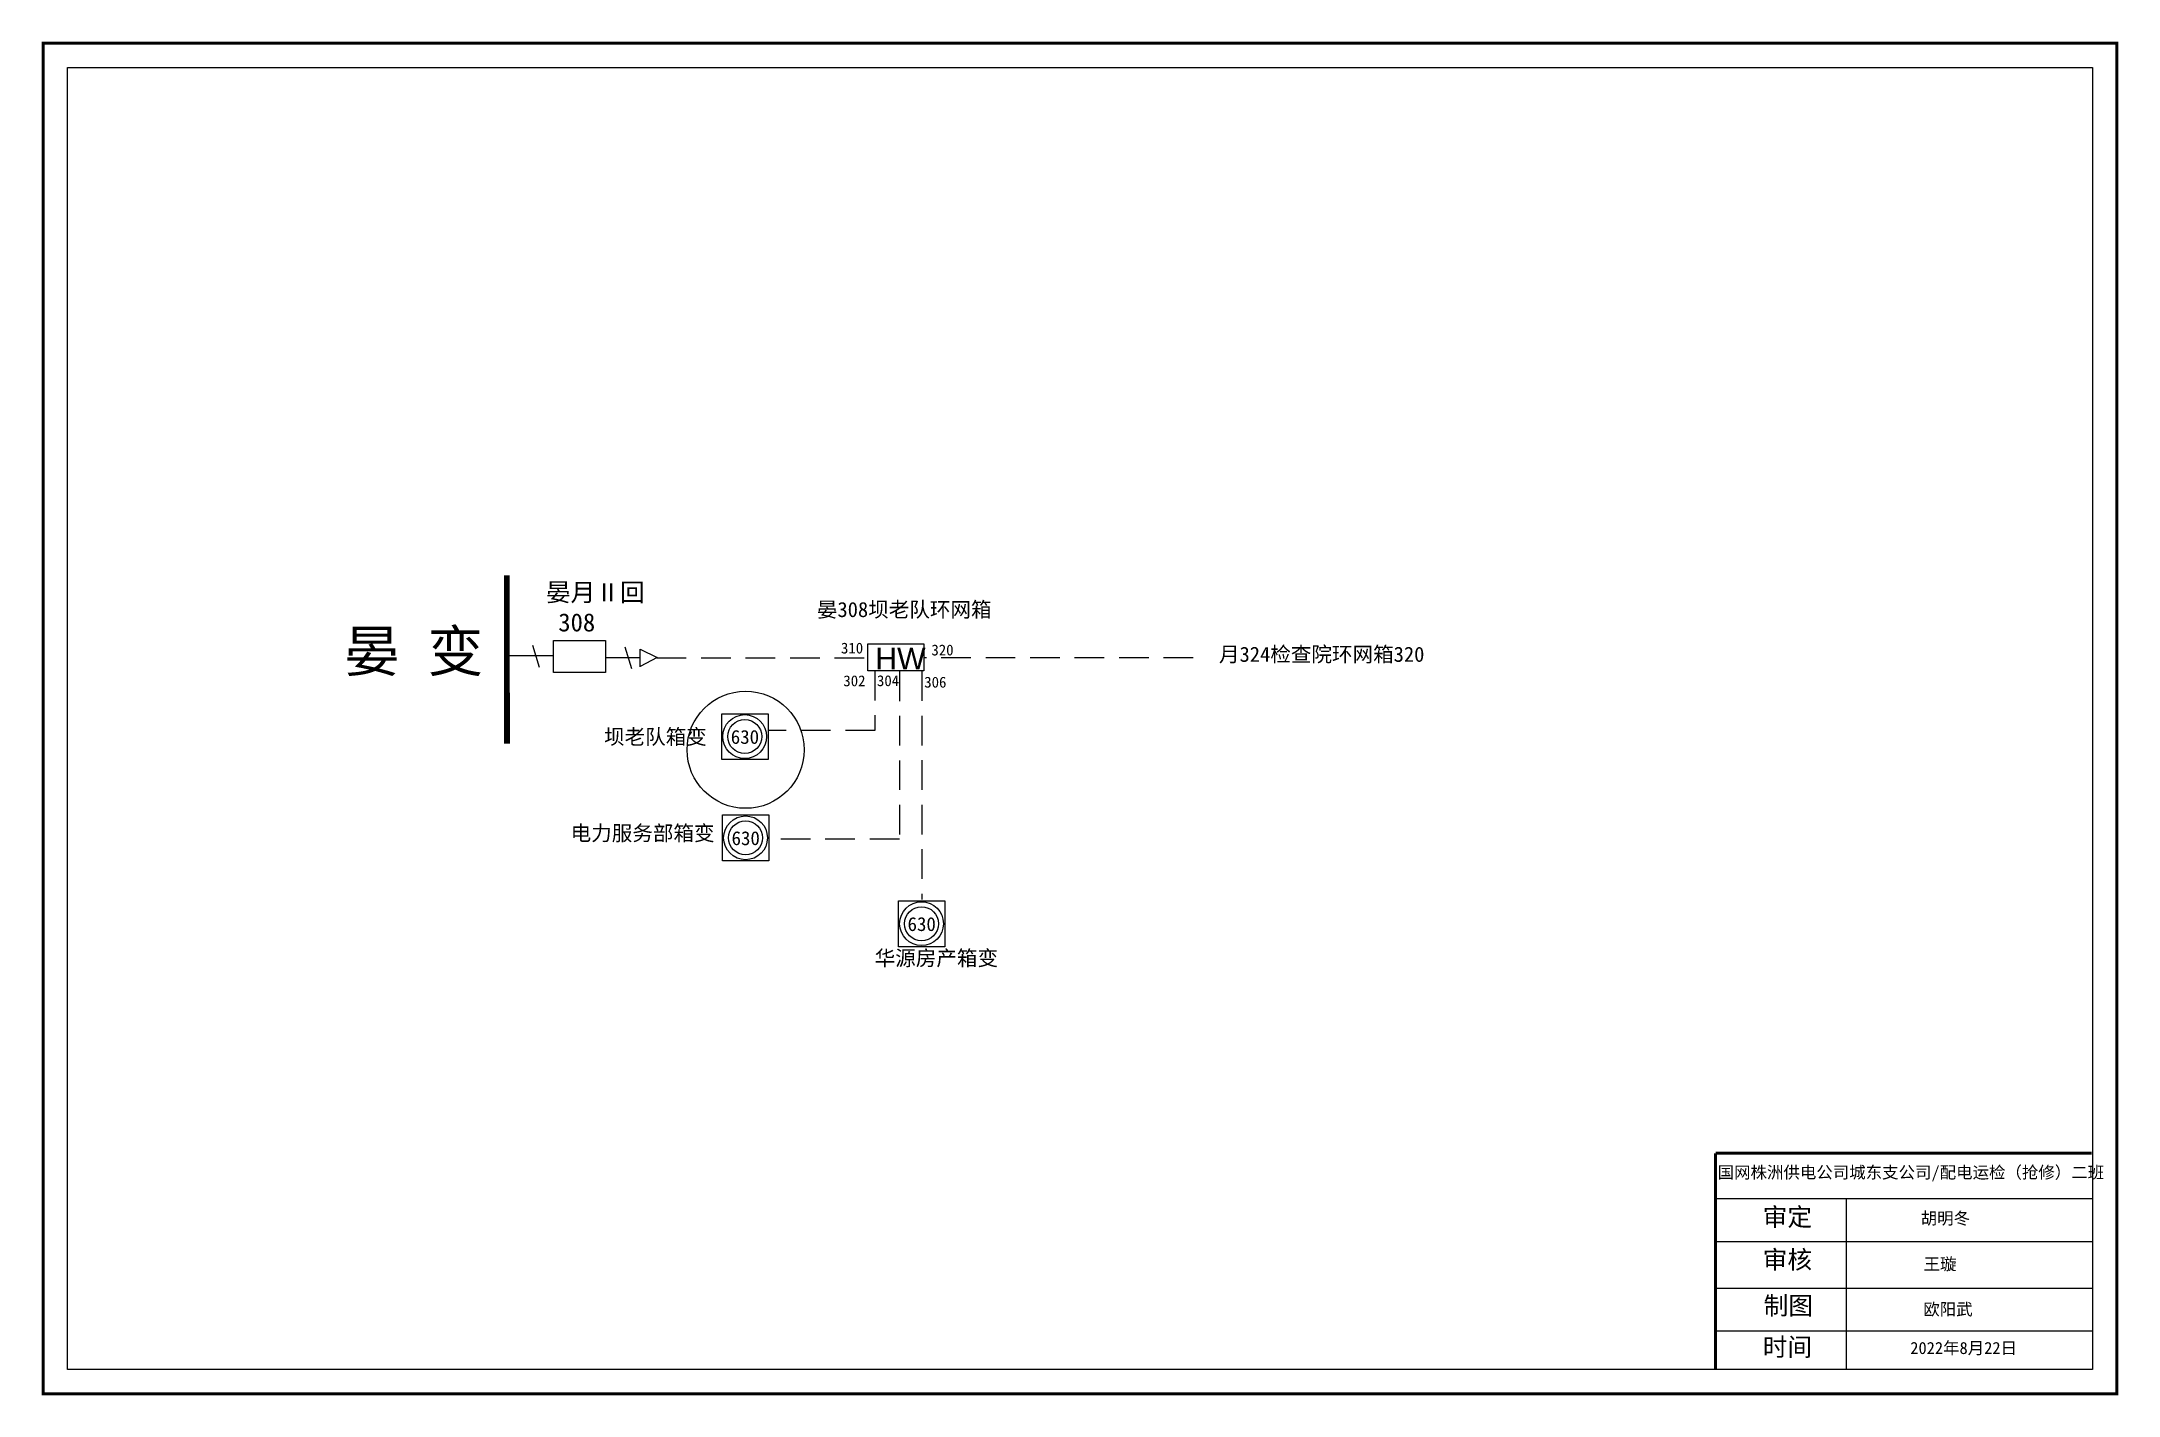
# Model space of a CAD drawing. Extents: x 161 to 505, y 2 to 226.
import ezdxf

# ---------------------------------------------------------------- set-up
doc = ezdxf.new("R2010")
doc.units = 0
doc.header["$LTSCALE"] = 0.774411
doc.linetypes.add('ACAD_ISO02W100', pattern=[15, 12, -3])
doc.linetypes.add('DASHED2', pattern=[9.525, 6.35, -3.175])
doc.layers.get('0').update_dxf_attribs({"linetype": 'CONTINUOUS'})
doc.layers.add('Layer2', color=1, linetype='CONTINUOUS')
doc.styles.get("Standard").update_dxf_attribs({"font": '', "height": 2.5})
doc.styles.add('字体', font='', dxfattribs={"height": 2.5})
doc.styles.add('宋体_txtstyle_2.00_0_0', font='SIMSUN.TTC', dxfattribs={"height": 2})
doc.styles.add('宋体_txtstyle_200.00_0_0200', font='SIMSUN.TTC', dxfattribs={"height": 200})
doc.styles.get('Standard').set_extended_font_data('SimSun')
doc.styles.get('字体').set_extended_font_data('楷体_GB2312')

msp = doc.modelspace()

# ---------------------------------------------------------------- linework, layer by layer
msp.add_line((245.96, 124.42), (238.16, 124.42))
at = {"linetype": 'Continuous'}
for p, q in [((243.62, 122.47), (242.51, 126.09)), ((258.92, 122.22), (257.82, 125.84)), ((260.31, 122.57), (260.31, 125.51)), ((260.31, 125.51), (263.14, 124.1)), ((263.14, 124.1), (260.31, 122.63)), ((438.71, 34.43), (501.07, 34.43)), ((460.35, 34.42), (460.35, 6.09)), ((438.71, 27.32), (501.07, 27.32)), ((438.71, 19.57), (501.07, 19.57)), ((438.71, 12.47), (501.07, 12.47))]:
    msp.add_line(p, q, dxfattribs=at)
at = {"linetype": 'ACAD_ISO02W100'}
msp.add_line((254.69, 124.13), (260.31, 124.13), dxfattribs=at)
at = {"linetype": 'DASHED2'}
for p, q in [((260.28, 124.05), (260.31, 124.05)), ((263.05, 124.05), (298.15, 124.05)), ((352.04, 124.08), (307.51, 124.08)), ((299.25, 121.92), (299.25, 112.05)), ((303.3, 121.82), (303.3, 93.98)), ((307.02, 121.84), (307.02, 84.01)), ((299.27, 112), (281.56, 112)), ((303.3, 93.98), (281.88, 93.98))]:
    msp.add_line(p, q, dxfattribs=at)
at = {"linetype": 'Continuous', "const_width": 0.5}
msp.add_lwpolyline([(161.27, 225.99), (505.25, 225.99), (505.25, 2.02), (161.27, 2.02)], close=True, dxfattribs=at)
at = {"linetype": 'Continuous'}
for points in [[(165.32, 221.94), (501.2, 221.94), (501.2, 6.07), (165.32, 6.07)], [(245.96, 126.96), (254.54, 126.96), (254.54, 121.63), (245.96, 121.63)], [(298.05, 121.92), (298.05, 126.41), (307.37, 126.41), (307.37, 121.92)]]:
    msp.add_lwpolyline(points, close=True, dxfattribs=at)
for points, const_width in [([(238.22, 109.85), (238.19, 137.75)], 0.968), ([(438.67, 41.93), (438.67, 6.2)], 0.5), ([(438.71, 41.93), (501.07, 41.93)], 0.5)]:
    msp.add_lwpolyline(points, dxfattribs=dict(at, const_width=const_width))
at = {"color": 0}
for points in [[(273.86, 114.79), (281.54, 114.79), (281.54, 107.18), (273.86, 107.18)], [(273.99, 98.01), (281.67, 98.01), (281.67, 90.39), (273.99, 90.39)], [(303.18, 83.76), (310.86, 83.76), (310.86, 76.15), (303.18, 76.15)]]:
    msp.add_lwpolyline(points, close=True, dxfattribs=at)
at = {"color": 1, "linetype": 'Continuous'}
msp.add_circle((277.8, 108.82), 9.71, dxfattribs=at)
at = {"color": 0}
for centre, radius in [((277.66, 111.01), 3.63), ((277.66, 111.01), 2.82), ((277.79, 94.22), 3.63), ((277.79, 94.22), 2.82), ((306.98, 79.98), 3.63), ((306.98, 79.98), 2.82)]:
    msp.add_circle(centre, radius, dxfattribs=at)

# ---------------------------------------------------------------- texts
at = {"linetype": 'Continuous', "attachment_point": 1}
for s, insert, char_height, width, style in [('{\\H1.2x;晏月Ⅱ回\\P 308}', (244.69, 136.44), 2.5, 35.7639, '字体'), ('晏 变', (211.19, 128.57), 6.776, 26.6157, '字体'), ('国网株洲供电公司城东支公司/配电运检（抢修）二班', (439.02, 39.76), 2, 82.0179, '宋体_txtstyle_2.00_0_0'), ('审定', (446.5, 32.87), 3, 23.4615, '字体'), ('审核', (446.5, 25.8), 3, 23.4615, '字体'), ('制图', (446.66, 18.18), 3, 23.4615, '字体'), ('时间', (446.5, 11.3), 3, 23.4615, '字体')]:
    msp.add_mtext(s, dxfattribs=dict(at, insert=insert, char_height=char_height, width=width, style=style))
at = {"color": 0, "attachment_point": 1}
for s, insert, char_height, width in [('{\\H0.7826x;310}', (293.62, 126.58), 2.3, 4.8377), ('{\\fArial|b0|i0|c0|p32;\\H1.087x;HW}', (299.3, 125.74), 3.3032, 6.9478), ('{\\H0.7826x;320}', (308.62, 126.26), 2.3, 4.8377), ('{\\H0.7826x;302}', (294.01, 121.15), 2.3, 4.8377), ('{\\H0.7826x;304}', (299.59, 121.17), 2.3, 4.8377), ('{\\H0.7826x;306}', (307.43, 120.93), 2.3, 4.8377), ('630', (275.34, 112.1), 2.3, 4.8377), ('630', (275.47, 95.31), 2.3, 4.8377), ('630', (304.66, 81.07), 2.3, 4.8377)]:
    msp.add_mtext(s, dxfattribs=dict(at, insert=insert, char_height=char_height, width=width))
at = {"char_height": 2.5, "attachment_point": 1, "style": '字体'}
for s, insert, width in [('坝老队箱变', (254.32, 112.23), 30.7633), ('电力服务部箱变', (248.78, 96.25), 26.5696), ('华源房产箱变', (299.21, 75.54), 30.7633)]:
    msp.add_mtext(s, dxfattribs=dict(at, insert=insert, width=width))
at = {"color": 7, "linetype": 'Continuous', "lineweight": 0, "ltscale": 0.892434, "char_height": 2, "attachment_point": 1}
for s, insert, style in [('胡明冬', (472.7, 32.14), '宋体_txtstyle_2.00_0_0'), ('王璇', (473.18, 24.56), '宋体_txtstyle_200.00_0_0200'), ('欧阳武', (473.13, 17.06), '宋体_txtstyle_200.00_0_0200'), ('2022年8月22日', (470.97, 10.64), '宋体_txtstyle_200.00_0_0200')]:
    msp.add_mtext(s, dxfattribs=dict(at, insert=insert, style=style))
at = {"layer": 'Layer2', "color": 7, "linetype": 'Continuous', "char_height": 2.5, "attachment_point": 1, "style": '字体'}
for s, insert, width in [('{\\fSimSun|b0|i0|c134|p2;晏308坝老队环网箱}', (289.62, 133.32), 31.5578), ('{\\fSimSun|b0|i0|c134|p2;月324检查院环网箱320}', (356.31, 125.9), 46.359)]:
    msp.add_mtext(s, dxfattribs=dict(at, insert=insert, width=width))

doc.saveas('drawing.dxf')
